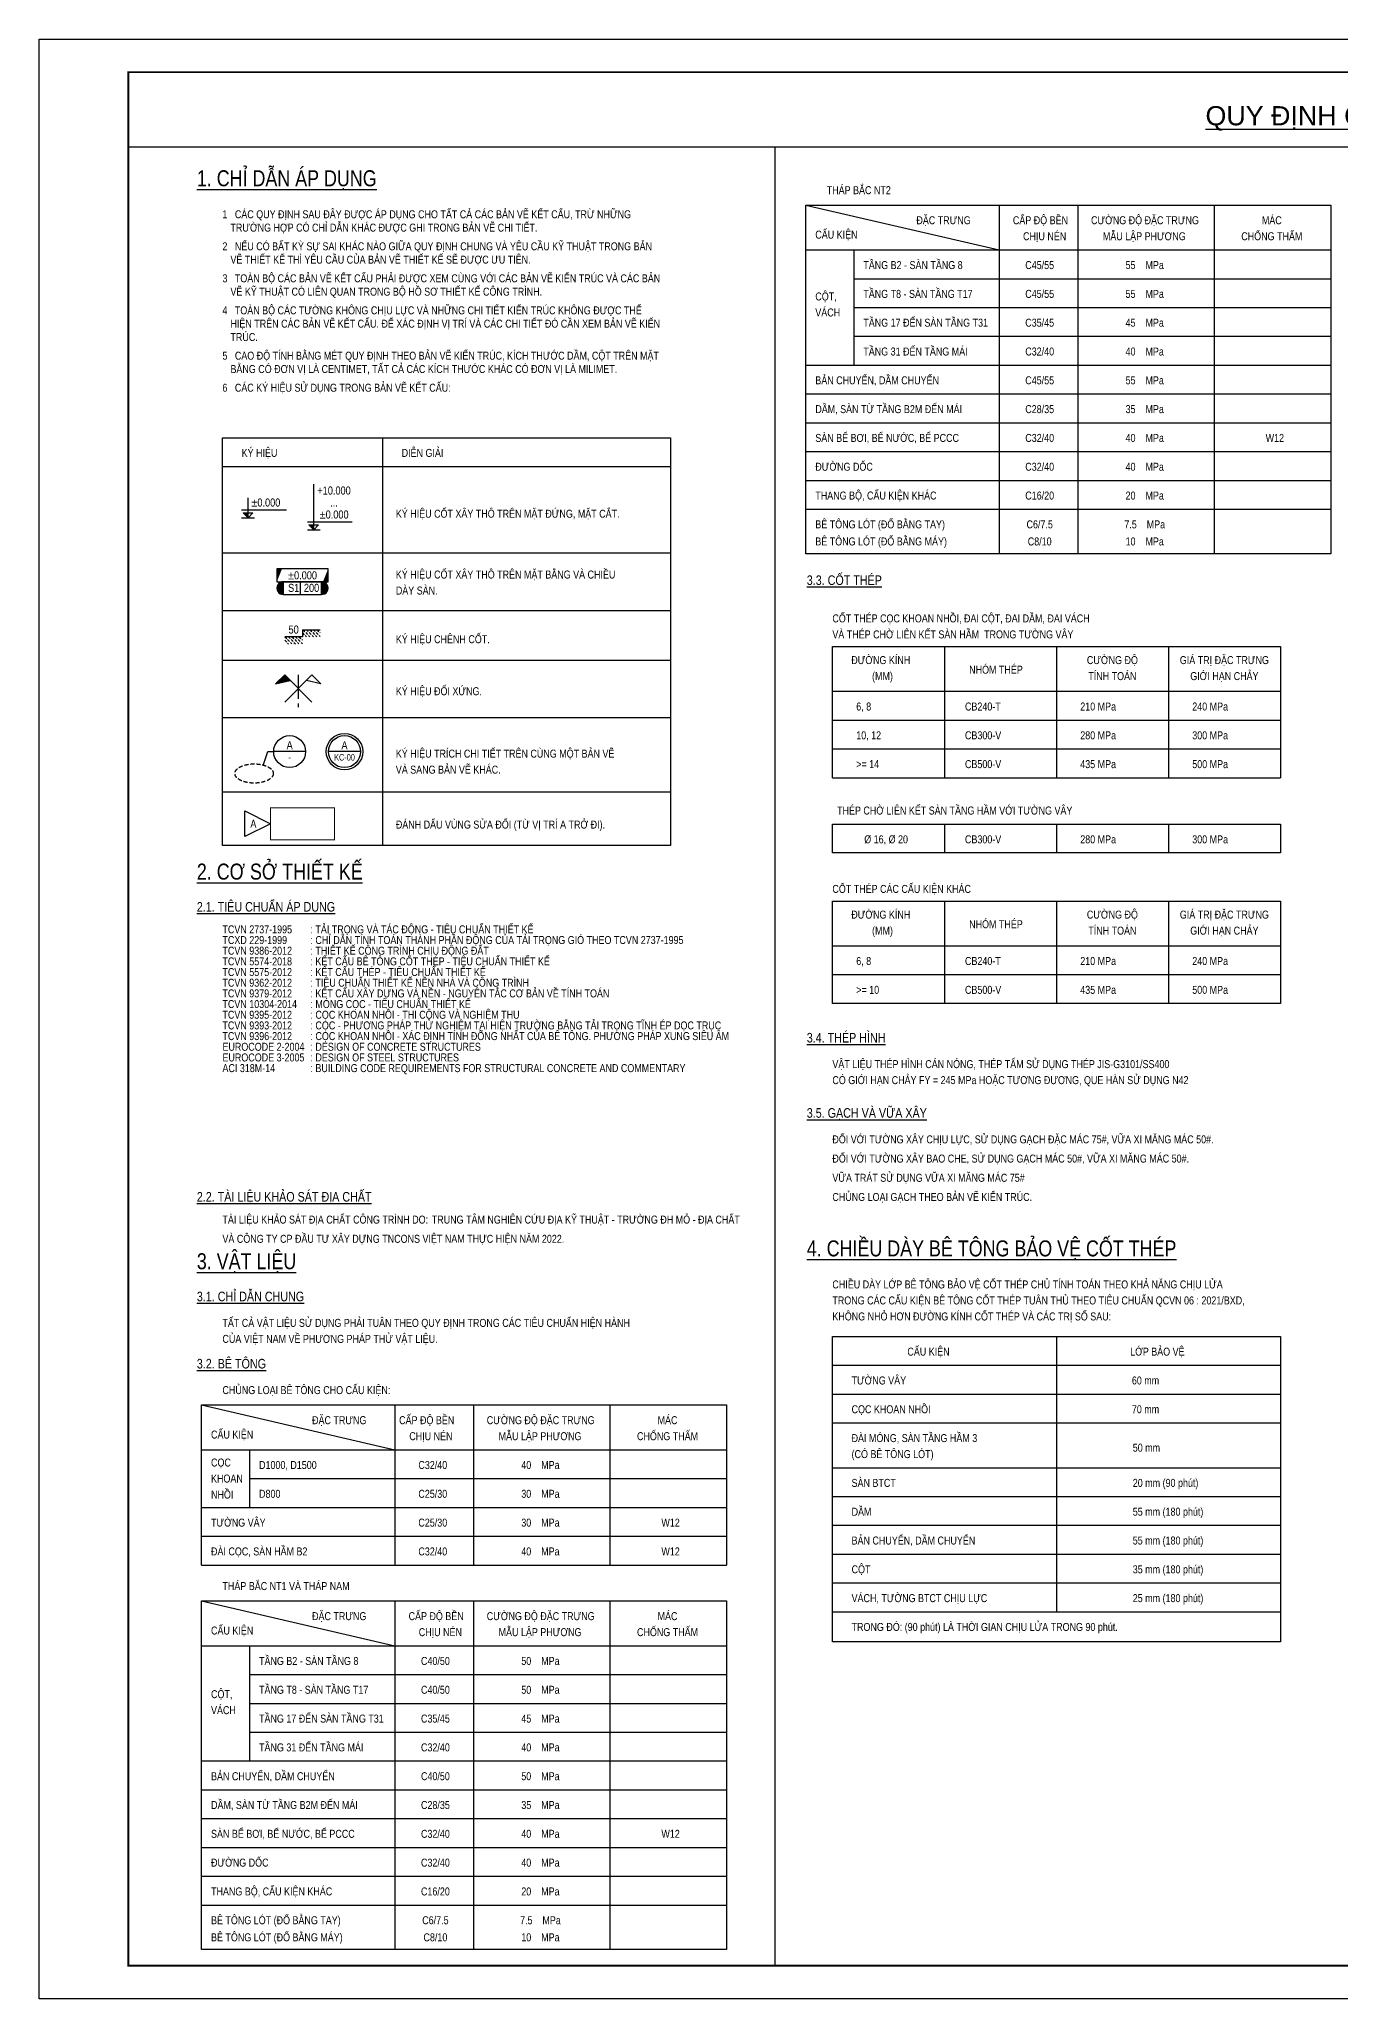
# Model space of a CAD drawing. Header units: millimetres. Extents: x -2327 to 84344, y -1171 to 60045.
# Drawn here: x -2327 to 38348, y -1171 to 60045 of the extents above; entities that cross this region are included whole.
import ezdxf
from ezdxf.enums import TextEntityAlignment as Align

# ---------------------------------------------------------------- set-up
doc = ezdxf.new("R2010")
doc.units = ezdxf.units.MM
doc.header["$LTSCALE"] = 100
doc.header["$MEASUREMENT"] = 0
for name, pattern in [('CENTER', [2, 1.25, -0.25, 0.25, -0.25]), ('CENTER2', [1.125, 0.75, -0.125, 0.125, -0.125]), ('HIDDEN', [0.375, 0.25, -0.125])]:
    doc.linetypes.add(name, pattern=pattern)
doc.layers.get('DEFPOINTS').update_dxf_attribs({"color": 1})
for name, color, linetype in [('ccu12-Chidan', 9, 'Continuous'), ('ccu12-Hatch', 8, 'Continuous'), ('ccu12-Manh', 8, 'Continuous'), ('ccu12-Text', 31, 'Continuous'), ('ccu12-Thay', 7, 'Continuous'), ('ccu12-Truc', 13, 'CENTER2')]:
    doc.layers.add(name, color=color, linetype=linetype)
doc.layers.add('KC-GHICHU', color=4, linetype='Continuous', lineweight=20)
doc.layers.add('Khung ten_A1$0$KT-Net thay', color=7, linetype='Continuous', lineweight=15)
doc.styles.add('2', font='ROMANS.shx', dxfattribs={"width": 0.85, "height": 200})
doc.styles.add('ccu12-Arial', font='arial.ttf', dxfattribs={"width": 0.8})
doc.styles.add('ccu12-Arial Narow', font='ARIALN.TTF')
doc.styles.add('ccu12-VnAvantH', font='', dxfattribs={"width": 0.8})
doc.styles.add('ccu12-vnsimli', font='vnsimli.shx', dxfattribs={"width": 0.8, "bigfont": 'vns.shx'})
doc.styles.add('DIM', font='romans.shx', dxfattribs={"width": 0.7})
doc.styles.get('ccu12-VnAvantH').set_extended_font_data('.VnAvantH')
doc.dimstyles.new('1-1', dxfattribs={"dimtxt": 2.5, "dimasz": 1.5, "dimexe": 1, "dimexo": 0, "dimgap": 1.5, "dimtad": 1, "dimdec": 0, "dimdsep": 46, "dimtxsty": 'DIM', "dimblk1": 'ARCHTICK', "dimblk2": 'ARCHTICK', "dimsah": 1, "dimcen": 1.5, "dimdle": 1, "dimclrd": 1, "dimclre": 1, "dimclrt": 4, "dimadec": 0, "dimazin": 0, "dimtfac": 1, "dimtdec": 0, "dimtofl": 0, "dimtmove": 1, "dimatfit": 3, "dimfxl": 1, "dimtolj": 1, "dimtzin": 0, "dimarcsym": 0})

# ---------------------------------------------------------------- blocks, each defined once
blk = doc.blocks.new('Khung ten_A1', base_point=(-3406704, 253379))
at = {"layer": 'DEFPOINTS'}
blk.add_lwpolyline([(0, 59400), (84100, 59400), (84100, 0), (0, 0)], close=True, dxfattribs=at)
at = {"layer": 'Khung ten_A1$0$KT-Net thay', "const_width": 60}
blk.add_lwpolyline([(2700, 1000), (83100, 1000), (83100, 58400), (2700, 58400)], close=True, dxfattribs=at)
blk = doc.blocks.new('Số hiệu mây')
blk.add_lwpolyline([(-3.5, 3.5), (4.5, -0.5), (-3.5, -4.5), (-3.5, 3.5)])
at = {"layer": 'KC-GHICHU', "linetype": 'Continuous', "style": 'ccu12-Arial'}
blk.add_attdef('12', text='', height=2.5, dxfattribs=at).set_placement((-0.83, -0.5), align=Align.MIDDLE)
blk = doc.blocks.new('ccu11-cotcaodo1')
at = {"layer": 'ccu12-Hatch'}
h = blk.add_hatch(dxfattribs=at)
h.set_pattern_fill('ANSI31', color=256)
h.paths.add_polyline_path([(-6, 130), (-155, 130), (-6, -20)])
at = {"layer": 'ccu12-Chidan'}
for p, q in [((-206, 230), (1194, 230)), ((-155, 130), (144, 130)), ((-6, -20), (-155, 130)), ((-6, -20), (-6, 600)), ((-6, -20), (144, 130)), ((-206, -20), (194, -20))]:
    blk.add_line(p, q, dxfattribs=at)
at = {"layer": 'ccu12-Chidan', "color": 31, "ltscale": 10, "style": 'ccu12-Arial Narow'}
blk.add_attdef('%%P20.000', text='', height=250, dxfattribs=at).set_placement((628, 456), align=Align.MIDDLE_CENTER)
blk = doc.blocks.new('ccu11-cotcaodo2')
at = {"layer": 'ccu12-Hatch'}
h = blk.add_hatch(dxfattribs=at)
h.set_pattern_fill('ANSI31', color=256)
h.set_pattern_definition([(45, (7359.16489, 44219.88991), (-0.08838835, 0.08838835), [])])
h.paths.add_polyline_path([(7204, 44350), (7354, 44200), (7354, 44350)])
at = {"layer": 'ccu12-Chidan'}
for p, q in [((7354, 44200), (7354, 45620)), ((7154, 44450), (8554, 44450)), ((7154, 44200), (7554, 44200)), ((7204, 44350), (7503, 44350)), ((7354, 44200), (7204, 44350)), ((7354, 44200), (7503, 44350))]:
    blk.add_line(p, q, dxfattribs=at)
at = {"layer": 'ccu12-Chidan', "color": 31, "ltscale": 10, "style": 'ccu12-Arial Narow'}
for tag, p in [('%%P20.000', (7987, 45426)), ('%%P20.000', (7987, 44676)), ('...', (7987, 45051))]:
    blk.add_attdef(tag, text='', height=250, dxfattribs=at).set_placement(p, align=Align.MIDDLE_CENTER)
blk = doc.blocks.new('ccu11-cmb')
at = {"layer": 'ccu12-Chidan', "color": 7}
blk.add_lwpolyline([(0, 0), (1600, 0), (1600, 400), (0, 400)], close=True, dxfattribs=at)
at = {"layer": 'ccu12-Chidan', "color": 250}
for points in [[(0, 0), (159, 400), (0, 400)], [(1600, 400), (1441, 0), (1600, 0)]]:
    blk.add_solid(points, dxfattribs=at)
at = {"layer": 'ccu12-Chidan', "color": 31, "style": 'ccu12-vnsimli', "width": 0.8}
blk.add_attdef('+100.00', text='', height=250, dxfattribs=at).set_placement((800, 200), align=Align.MIDDLE_CENTER)
blk = doc.blocks.new('ccu11-chieudaysan')
at = {"layer": 'ccu12-Chidan'}
for points in [[(-569, 400), (-569, 0, -1)], [(631, 400), (631, 0, 1)]]:
    blk.add_hatch(color=250, dxfattribs=at).paths.add_polyline_path(points)
at = {"layer": 'ccu12-Chidan', "color": 7}
blk.add_line((-26, 0), (-26, 400), dxfattribs=at)
blk.add_lwpolyline([(-569, 0), (631, 0), (631, 400), (-569, 400)], close=True, dxfattribs=at)
for centre, start, end in [((-569, 200), 90, 270.00006), ((631, 200), 269.99994, 90)]:
    blk.add_arc(centre, 200, start, end, dxfattribs=at)
at = {"layer": 'ccu12-Chidan', "color": 31, "style": 'ccu12-vnsimli', "width": 0.7}
for tag, p in [('S00', (-502, 200)), ('200', (72, 200))]:
    blk.add_attdef(tag, text='', height=250, dxfattribs=at).set_placement(p, align=Align.MIDDLE_LEFT)
blk = doc.blocks.new('drp')
at = {"layer": 'ccu12-Chidan', "color": 1, "linetype": 'Continuous', "ltscale": 3}
for p, q in [((0, 193), (-500, 193)), ((0, 193), (0, -7)), ((0, -7), (500, -7))]:
    blk.add_line(p, q, dxfattribs=at)
at = {"layer": 'ccu12-Chidan', "color": 1, "linetype": 'HIDDEN', "ltscale": 3}
for p, q in [((-312, 193), (-500, 5)), ((-412, 193), (-500, 105)), ((-212, 193), (-412, -7)), ((-112, 193), (-312, -7)), ((-12, 193), (-212, -7)), ((0, 105), (-112, -7)), ((100, -7), (0, -107)), ((200, -7), (0, -207)), ((300, -7), (100, -207)), ((400, -7), (200, -207)), ((500, -7), (300, -207)), ((500, -107), (400, -207))]:
    blk.add_line(p, q, dxfattribs=at)
at = {"layer": 'ccu12-Chidan', "color": 31, "linetype": 'ByBlock', "style": '2', "width": 0.8}
blk.add_attdef('30', (111, 110), '', height=250, dxfattribs=at)
blk = doc.blocks.new('ccu11-doixung')
at = {"layer": 'ccu12-Chidan', "ltscale": 10000}
blk.add_hatch(color=256, dxfattribs=at).paths.add_polyline_path([(-35.9, 84.3), (-59.7, 60.6), (-21.4, 69.8)])
at = {"layer": 'ccu12-Chidan'}
for p, q in [((-35.9, 84.3), (-59.7, 60.6)), ((-59.7, 60.6), (-21.4, 69.8)), ((-35.9, 84.3), (35.9, 12.5)), ((35.9, 84.3), (-35.9, 12.5)), ((59.7, 60.6), (21.4, 69.8)), ((35.9, 84.3), (59.7, 60.6))]:
    blk.add_line(p, q, dxfattribs=at)
at = {"layer": 'ccu12-Chidan', "color": 13, "linetype": 'CENTER', "ltscale": 0.5}
blk.add_line((0, 84.3), (0, 0), dxfattribs=at)
blk = doc.blocks.new('_ARCHTICK')
at = {"color": 0, "linetype": 'ByBlock', "const_width": 0.15}
blk.add_lwpolyline([(-0.5, -0.5), (0.5, 0.5)], dxfattribs=at)
blk = doc.blocks.new('ct-trich')
at = {"layer": 'ccu12-Chidan', "color": 7}
blk.add_lwpolyline([(484, 0), (-484, 0)], dxfattribs=at)
at = {"layer": 'ccu12-Chidan', "color": 3}
blk.add_circle((0, 0), 484, dxfattribs=at)
at = {"layer": 'ccu12-Text', "style": 'ccu12-VnAvantH', "width": 0.8}
blk.add_attdef('B', text='', height=250, dxfattribs=at).set_placement((0, 0), align=Align.BOTTOM_CENTER)
blk.add_attdef('B', text='', height=180, dxfattribs=at).set_placement((0, -76), align=Align.TOP_CENTER)
blk = doc.blocks.new('ct-ve')
at = {"layer": 'ccu12-Chidan', "color": 7}
blk.add_lwpolyline([(484, 0), (-484, 0)], dxfattribs=at)
at = {"layer": 'ccu12-Chidan', "color": 9}
blk.add_circle((0, 0), 553, dxfattribs=at)
at = {"layer": 'ccu12-Chidan', "color": 3}
blk.add_circle((0, 0), 484, dxfattribs=at)
at = {"layer": 'ccu12-Chidan', "color": 7, "style": 'ccu12-VnAvantH', "width": 0.8}
blk.add_attdef('B', text='', height=250, dxfattribs=at).set_placement((0, 0), align=Align.BOTTOM_CENTER)
blk.add_attdef('B', text='', height=180, dxfattribs=at).set_placement((0, -76), align=Align.TOP_CENTER)

msp = doc.modelspace()

# ---------------------------------------------------------------- linework, layer by layer
at = {"layer": 'ccu12-Chidan', "linetype": 'HIDDEN', "ltscale": 5}
msp.add_ellipse((4389.8, 37106.1), major_axis=(600, 0), ratio=0.5, dxfattribs=at)
at = {"layer": 'ccu12-Manh'}
msp.add_line((8400, 47596.1), (8400, 34860.6), dxfattribs=at)
at = {"layer": 'ccu12-Thay', "ltscale": 10}
for p, q in [((74646.5, 56673.2), (455.3, 56673.2)), ((20659.7, 56673.2), (20659.7, -140.8))]:
    msp.add_line(p, q, dxfattribs=at)
at = {"layer": 'ccu12-Thay'}
for p, q in [((21626.7, 54863.5), (27672.9, 53463.5)), ((27672.9, 54863.5), (27672.9, 43971)), ((30126.7, 54863.5), (30126.7, 43971)), ((34392.3, 54863.5), (34392.3, 43971)), ((34392.3, 54863.5), (34392.3, 43971)), ((21626.7, 53463.5), (38036.4, 53463.5)), ((23126.7, 53463.5), (23126.7, 49863.5)), ((23126.7, 52563.5), (38036.4, 52563.5)), ((23126.7, 52563.5), (38036.4, 52563.5)), ((23126.7, 51663.5), (38036.4, 51663.5)), ((23126.7, 51663.5), (38036.4, 51663.5)), ((23126.7, 50763.5), (38036.4, 50763.5)), ((21626.7, 49863.5), (38036.4, 49863.5)), ((21626.7, 48963.5), (38036.4, 48963.5)), ((21626.7, 48063.5), (38036.4, 48063.5)), ((21626.7, 47163.5), (38036.4, 47163.5)), ((3400, 46696.1), (17400, 46696.1)), ((21626.7, 46263.5), (38036.4, 46263.5)), ((21626.7, 45363.5), (38036.4, 45363.5)), ((3400, 43996.1), (17400, 43996.1)), ((3400, 42196.1), (17400, 42196.1)), ((25959.7, 41073.7), (25959.7, 36973.7)), ((29459.7, 41073.7), (29459.7, 36973.7)), ((32959.7, 41073.7), (32959.7, 36973.7)), ((3400, 40651.1), (17400, 40651.1)), ((22459.7, 39673.7), (36459.7, 39673.7)), ((3400, 38851.1), (17400, 38851.1)), ((22459.7, 38773.7), (36459.7, 38773.7)), ((22459.7, 37873.7), (36459.7, 37873.7)), ((22459.7, 36973.7), (36459.7, 36973.7)), ((3400, 36534.6), (17400, 36534.6)), ((22459.7, 35524), (36459.7, 35524)), ((25959.7, 35524), (25959.7, 34624)), ((29459.7, 35524), (29459.7, 34624)), ((32959.7, 35524), (32959.7, 34624)), ((25959.7, 33122.8), (25959.7, 29922.8)), ((29459.7, 33122.8), (29459.7, 29922.8)), ((32959.7, 33122.8), (32959.7, 29922.8)), ((22459.7, 31722.8), (36459.7, 31722.8)), ((22459.7, 30822.8), (36459.7, 30822.8)), ((29459.7, 19520.1), (29459.7, 10920.1)), ((22459.7, 18620.1), (36459.7, 18620.1)), ((2743.3, 17379.3), (8789.5, 15979.3)), ((8789.5, 17379.3), (8789.5, 12379.3)), ((11243.3, 17379.3), (11243.3, 12379.3)), ((15508.9, 17379.3), (15508.9, 12379.3)), ((15508.9, 17379.3), (15508.9, 12379.3)), ((22459.7, 17720.1), (36459.7, 17720.1)), ((22459.7, 16820.1), (36459.7, 16820.1)), ((2743.3, 15979.3), (19153, 15979.3)), ((4243.3, 15979.3), (4243.3, 14179.3)), ((22459.7, 15420.1), (36459.7, 15420.1)), ((4243.3, 15079.3), (19153, 15079.3)), ((2743.3, 14179.3), (19153, 14179.3)), ((22459.7, 14520.1), (36459.7, 14520.1)), ((22459.7, 13620.1), (36459.7, 13620.1)), ((2743.3, 13279.3), (19153, 13279.3)), ((2743.3, 12379.3), (19153, 12379.3)), ((22459.7, 12720.1), (36459.7, 12720.1)), ((22459.7, 11820.1), (36459.7, 11820.1)), ((2743.3, 11257.6), (8789.5, 9857.6)), ((8789.5, 11257.6), (8789.5, 365.1)), ((11243.3, 11257.6), (11243.3, 365.1)), ((15508.9, 11257.6), (15508.9, 365.1)), ((15508.9, 11257.6), (15508.9, 365.1)), ((22459.7, 10920.1), (36459.7, 10920.1)), ((2743.3, 9857.6), (19153, 9857.6)), ((4243.3, 9857.6), (4243.3, 6257.6)), ((4243.3, 8957.6), (19153, 8957.6)), ((4243.3, 8957.6), (19153, 8957.6)), ((4243.3, 8057.6), (19153, 8057.6)), ((4243.3, 8057.6), (19153, 8057.6)), ((4243.3, 7157.6), (19153, 7157.6)), ((2743.3, 6257.6), (19153, 6257.6)), ((2743.3, 5357.6), (19153, 5357.6)), ((2743.3, 4457.6), (19153, 4457.6)), ((2743.3, 3557.6), (19153, 3557.6)), ((2743.3, 2657.6), (19153, 2657.6)), ((2743.3, 1757.6), (19153, 1757.6))]:
    msp.add_line(p, q, dxfattribs=at)
for points in [[(21626.7, 54863.5), (38036.4, 54863.5), (38036.4, 43971), (21626.7, 43971)], [(3400, 47596.1), (17400, 47596.1), (17400, 34860.6), (3400, 34860.6)], [(22459.7, 33122.8), (36459.7, 33122.8), (36459.7, 29922.8), (22459.7, 29922.8)], [(22459.7, 19520.1), (36459.7, 19520.1), (36459.7, 9980.1), (22459.7, 9980.1)], [(2743.3, 11257.6), (19153, 11257.6), (19153, 365.1), (2743.3, 365.1)]]:
    msp.add_lwpolyline(points, close=True, dxfattribs=at)
for points in [[(22459.7, 36973.7), (22459.7, 41073.7), (36459.7, 41073.7), (36459.7, 36973.7)], [(36459.7, 35524), (36459.7, 34624), (22459.7, 34624), (22459.7, 35524)], [(2743.3, 12379.3), (2743.3, 17379.3), (19153, 17379.3), (19153, 12379.3)]]:
    msp.add_lwpolyline(points, dxfattribs=at)
at = {"layer": 'ccu12-Truc', "color": 1, "ltscale": 5, "const_width": 25}
msp.add_lwpolyline([(4900, 36034.6), (6900, 36034.6), (6900, 35034.6), (4900, 35034.6)], close=True, dxfattribs=at)

# ---------------------------------------------------------------- block references
at = {"layer": 'ccu12-Chidan'}
ref = msp.add_blockref('ccu11-cotcaodo1', (4205.7, 45115.9), dxfattribs=at)
ref.add_attrib('%%P0.000', '%%P0.000', (4300, 45446.1), dxfattribs={"color": 31, "ltscale": 10, "height": 250, "style": 'ccu12-Arial Narow'})
at = {"layer": 'ccu12-Chidan', "ltscale": 10000}
ref = msp.add_blockref('ccu11-cmb', (5100, 43096.1), dxfattribs=at)
ref.add_attrib('+100.00', '%%P0.000', dxfattribs={"color": 31, "height": 250, "style": 'ccu12-Arial Narow'}).set_placement((5900, 43296.1), align=Align.MIDDLE_CENTER)
ref = msp.add_blockref('ccu11-chieudaysan', (5869, 42696.1), dxfattribs=at)
ref.add_attrib('S00', 'S1', dxfattribs={"color": 31, "height": 250, "style": 'ccu12-Arial Narow'}).set_placement((5450.5, 42905.5), align=Align.MIDDLE_LEFT)
ref.add_attrib('200', '200', dxfattribs={"color": 31, "height": 250, "style": 'ccu12-Arial Narow'}).set_placement((5945.5, 42905.5), align=Align.MIDDLE_LEFT)
at = {"layer": 'ccu12-Chidan'}
ref = msp.add_blockref('drp', (5900, 41384.1), dxfattribs=dict(at, xscale=-1.102198272943497, yscale=1.102198273234535, zscale=1.102198273222705))
ref.add_attrib('30', '50', dxfattribs={"color": 31, "linetype": 'ByBlock', "height": 250, "style": 'ccu12-Arial Narow'}).set_placement((5624.5, 41402.3), align=Align.BOTTOM_CENTER)
at = {"layer": 'ccu12-Chidan', "ltscale": 10000, "xscale": 11.86262068895978, "yscale": 11.86262068895978, "zscale": 11.86262068895978}
msp.add_blockref('ccu11-doixung', (5770.6, 39183.1), dxfattribs=at)
at = {"layer": 'ccu12-Chidan'}
ref = msp.add_blockref('ct-trich', (5500.1, 37789.6), dxfattribs=dict(at, xscale=1.032041965136774, yscale=1.032041965136774, zscale=1.032041965136774))
ref.add_attrib('B', '-', dxfattribs={"color": 31, "height": 200, "style": 'ccu12-Arial Narow'}).set_placement((5500.1, 37711.5), align=Align.TOP_CENTER)
ref.add_attrib('B', 'A', dxfattribs={"color": 7, "height": 250, "style": 'ccu12-Arial Narow'}).set_placement((5500.1, 37789.6), align=Align.BOTTOM_CENTER)
ref = msp.add_blockref('ct-ve', (7214, 37789.6), dxfattribs=dict(at, xscale=1.032041965136774, yscale=1.032041965136774, zscale=1.032041965136774))
ref.add_attrib('B', 'A', dxfattribs={"color": 7, "height": 250, "style": 'ccu12-Arial Narow'}).set_placement((7214, 37789.6), align=Align.BOTTOM_CENTER)
ref.add_attrib('B', 'KC-00', dxfattribs={"color": 31, "height": 200, "style": 'ccu12-Arial Narow'}).set_placement((7214, 37711.5), align=Align.TOP_CENTER)
at = {"layer": 'ccu12-Thay', "ltscale": 5, "xscale": 1.030575244849941, "yscale": 1.030575244849941, "zscale": 1.030575244849941}
msp.add_blockref('Khung ten_A1', (-3513192.2, 259955.2), dxfattribs=at)
at = {"layer": 'ccu12-Thay'}
ref = msp.add_blockref('ccu11-cotcaodo2', (-1100, 519.8), dxfattribs=at)
ref.add_attrib('%%P20.000', '+10.000', dxfattribs={"layer": 'ccu12-Chidan', "color": 31, "ltscale": 10, "height": 250, "style": 'ccu12-Arial Narow'}).set_placement((6887.4, 45946.1), align=Align.MIDDLE_CENTER)
ref.add_attrib('...', '...', dxfattribs={"layer": 'ccu12-Chidan', "color": 31, "ltscale": 10, "height": 250, "style": 'ccu12-Arial Narow'}).set_placement((6887.4, 45571.1), align=Align.MIDDLE_CENTER)
ref.add_attrib('%%P20.000', '%%P0.000', dxfattribs={"layer": 'ccu12-Chidan', "color": 31, "ltscale": 10, "height": 250, "style": 'ccu12-Arial Narow'}).set_placement((6887.4, 45196.1), align=Align.MIDDLE_CENTER)
ref = msp.add_blockref('Số hiệu mây', (4450, 35584.6), dxfattribs=dict(at, xscale=100, yscale=100, zscale=100))
ref.add_attrib('12', 'A', dxfattribs={"layer": 'ccu12-Text', "linetype": 'Continuous', "height": 250, "style": 'ccu12-Arial Narow'}).set_placement((4366.7, 35534.6), align=Align.MIDDLE)

# ---------------------------------------------------------------- texts
at = {"layer": 'ccu12-Text', "style": 'ccu12-Arial'}
msp.add_text('%%UQUY ĐỊNH CHUNG - 01', height=600, dxfattribs=at).set_placement((38659.7, 57354.2), align=Align.CENTER)
at = {"layer": 'ccu12-Text', "style": 'ccu12-Arial', "width": 0.8}
for s, height, p in [('%%U1. CHỈ DẪN ÁP DỤNG', 500, (2600, 55450)), ('THÁP BẮC NT2', 250, (22283.4, 55203.3)), ('ĐẶC TRƯNG', 250, (25084.4, 54263.5)), ('CẤP ĐỘ BỀN', 250, (28100.4, 54263.5)), ('CƯỜNG ĐỘ ĐẶC TRƯNG', 250, (30542.7, 54263.5)), ('CẤU KIỆN', 250, (21926.7, 53813.5)), ('CHỊU NÉN', 250, (28417.9, 53763.5)), (' MẪU LẬP PHƯƠNG', 250, (30834.9, 53763.5)), ('TẦNG B2 - SÀN TẦNG 8', 250, (23426.7, 52863.5)), ('CỘT,', 250, (21926.7, 51883.2)), ('TẦNG T8 - SÀN TẦNG T17', 250, (23426.7, 51963.5)), ('VÁCH', 250, (21926.7, 51383.2)), ('TẦNG 17 ĐẾN SÀN TẦNG T31', 250, (23426.7, 51063.5)), ('TẦNG 31 ĐẾN TẦNG MÁI', 250, (23426.7, 50163.5)), ('BẢN CHUYỂN, DẦM CHUYỂN', 250, (21926.7, 49263.5)), ('DẦM, SÀN TỪ TẦNG B2M ĐẾN MÁI', 250, (21926.7, 48363.5)), ('SÀN BỂ BƠI, BỂ NƯỚC, BỂ PCCC', 250, (21926.7, 47463.5)), ('KÝ HIỆU', 250, (4000, 46996.1)), ('DIỄN GIẢI', 250, (9000, 46996.1)), ('ĐƯỜNG DỐC', 250, (21926.7, 46563.5)), ('THANG BỘ, CẤU KIỆN KHÁC', 250, (21926.7, 45663.5)), ('KÝ HIỆU CỐT XÂY THÔ TRÊN MẶT ĐỨNG, MẶT CẮT.', 250, (8817.9, 45096.1)), ('BÊ TÔNG LÓT (ĐỔ BẰNG TAY)', 250, (21926.7, 44763.5)), ('BÊ TÔNG LÓT (ĐỔ BẰNG MÁY)', 250, (21926.7, 44230.1)), ('KÝ HIỆU CỐT XÂY THÔ TRÊN MẶT BẰNG VÀ CHIỀU', 250, (8817.9, 43196.1)), ('DÀY SÀN.', 250, (8817.9, 42696.1)), ('%%U3.3. CỐT THÉP', 300, (21659.7, 42994.7)), ('VÀ THÉP CHỜ LIÊN KẾT SÀN HẦM  TRONG TƯỜNG VÂY', 250, (22459.7, 41326)), ('CỐT THÉP CỌC KHOAN NHỒI, ĐAI CỘT, ĐAI DẦM, ĐAI VÁCH', 250, (22459.7, 41826)), ('KÝ HIỆU CHÊNH CỐT.', 250, (8817.9, 41175.8)), ('ĐƯỜNG KÍNH', 250, (23050.2, 40523.7)), ('NHÓM THÉP', 250, (26733.7, 40223.7)), ('KÝ HIỆU ĐỐI XỨNG.', 250, (8817.9, 39551.1)), ('(MM)', 250, (23699.7, 40023.7)), ('VÀ SANG BẢN VẼ KHÁC.', 250, (8817.9, 37101.1)), ('KÝ HIỆU TRÍCH CHI TIẾT TRÊN CÙNG MỘT BẢN VẼ', 250, (8817.9, 37601.1)), ('THÉP CHỜ LIÊN KẾT SÀN TẦNG HẦM VỚI TƯỜNG VÂY', 250, (22606.9, 35824)), ('ĐÁNH DẤU VÙNG SỬA ĐỔI (TỪ VỊ TRÍ A TRỞ ĐI).', 250, (8817.9, 35384.6)), ('%%U2. CƠ SỞ THIẾT KẾ', 500, (2600, 33791.5)), ('CỐT THÉP CÁC CẤU KIỆN KHÁC', 250, (22459.7, 33375.2)), ('%%U2.1. TIÊU CHUẨN ÁP DỤNG', 300, (2600, 32791.5)), ('ĐƯỜNG KÍNH', 250, (23050.2, 32572.8)), ('NHÓM THÉP', 250, (26733.7, 32272.8)), ('(MM)', 250, (23699.7, 32072.8)), ('%%U3.4. THÉP HÌNH', 300, (21659.7, 28702.3)), ('VẬT LIỆU THÉP HÌNH CÁN NÓNG, THÉP TẤM SỬ DỤNG THÉP JIS-G3101/SS400', 250, (22459.7, 27902.3)), ('CÓ GIỚI HẠN CHẢY FY = 245 MPa HOẶC TƯƠNG ĐƯƠNG, QUE HÀN SỬ DỤNG N42', 250, (22459.7, 27402.3)), ('%%U3.5. GẠCH VÀ VỮA XÂY', 300, (21659.7, 26351.5)), ('ĐỐI VỚI TƯỜNG XÂY CHỊU LỰC, SỬ DỤNG GẠCH ĐẶC MÁC 75#, VỮA XI MĂNG MÁC 50#.', 250, (22459.7, 25551.5)), ('ĐỐI VỚI TƯỜNG XÂY BAO CHE, SỬ DỤNG GẠCH MÁC 50#, VỮA XI MĂNG MÁC 50#.', 250, (22459.7, 24951.5)), ('VỮA TRÁT SỬ DỤNG VỮA XI MĂNG MÁC 75#', 250, (22459.7, 24351.5)), ('%%U2.2. TÀI LIỆU KHẢO SÁT ĐỊA CHẤT', 300, (2600, 23732.9)), ('CHỦNG LOẠI GẠCH THEO BẢN VẼ KIẾN TRÚC.', 250, (22459.7, 23751.5)), ('TÀI LIỆU KHẢO SÁT ĐỊA CHẤT CÔNG TRÌNH DO:', 250, (3400, 23045.1)), ('%%U4. CHIỀU DÀY BÊ TÔNG BẢO VỆ CỐT THÉP', 500, (21659.7, 22020.1)), ('%%U3. VẬT LIỆU', 500, (2600, 21619)), ('%%U3.1. CHỈ DẪN CHUNG', 300, (2600, 20619)), ('TRONG CÁC CẤU KIỆN BÊ TÔNG CỐT THÉP TUÂN THỦ THEO TIÊU CHUẨN QCVN 06 : 2021/BXD,', 250, (22459.7, 20520.1)), ('CHIỀU DÀY LỚP BÊ TÔNG BẢO VỆ CỐT THÉP CHỦ TÍNH TOÁN THEO KHẢ NĂNG CHỊU LỬA', 250, (22459.7, 21020.1)), ('KHÔNG NHỎ HƠN ĐƯỜNG KÍNH CỐT THÉP VÀ CÁC TRỊ SỐ SAU:', 250, (22459.7, 20020.1)), ('TẤT CẢ VẬT LIỆU SỬ DỤNG PHẢI TUÂN THEO QUY ĐỊNH TRONG CÁC TIÊU CHUẨN HIỆN HÀNH', 250, (3400, 19819)), ('CỦA VIỆT NAM VỀ PHƯƠNG PHÁP THỬ VẬT LIỆU.', 250, (3400, 19319)), ('CẤU KIỆN', 250, (24803.7, 18920.1)), ('LỚP BẢO VỆ', 250, (31765.7, 18920.1)), ('%%U3.2. BÊ TÔNG', 300, (2600, 18519)), ('CHỦNG LOẠI BÊ TÔNG CHO CẤU KIỆN:', 250, (3400, 17719)), ('TƯỜNG VÂY', 250, (23059.7, 18020.1)), ('CỌC KHOAN NHỒI', 250, (23059.7, 17120.1)), ('CẤU KIỆN', 250, (3043.3, 16329.3)), ('ĐẶC TRƯNG', 250, (6201, 16779.3)), ('CẤP ĐỘ BỀN', 250, (8920.8, 16779.3)), ('CHỊU NÉN', 250, (9238.3, 16279.3)), ('CƯỜNG ĐỘ ĐẶC TRƯNG', 250, (11659.3, 16779.3)), (' MẪU LẬP PHƯƠNG', 250, (11951.6, 16279.3)), ('ĐÀI MÓNG, SÀN TẦNG HẦM 3', 250, (23059.7, 16220.1)), ('(CÓ BÊ TÔNG LÓT)', 250, (23059.7, 15720.1)), ('CỌC', 250, (3043.3, 15455.9)), ('D1000, D1500', 250, (4543.3, 15379.3)), ('KHOAN', 250, (3043.3, 14955.9)), ('NHỒI', 250, (3043.3, 14455.9)), ('D800', 250, (4543.3, 14479.3)), ('SÀN BTCT', 250, (23059.7, 14820.1)), ('DẦM', 250, (23059.7, 13920.1)), ('TƯỜNG VÂY', 250, (3043.3, 13579.3)), ('ĐÀI CỌC, SÀN HẦM B2', 250, (3043.3, 12679.3)), ('BẢN CHUYỂN, DẦM CHUYỂN', 250, (23059.7, 13020.1)), ('CỘT', 250, (23059.7, 12120.1)), ('THÁP BẮC NT1 VÀ THÁP NAM', 250, (3400, 11597.4)), ('VÁCH, TƯỜNG BTCT CHỊU LỰC', 250, (23059.7, 11220.1)), ('CẤU KIỆN', 250, (3043.3, 10207.6)), ('ĐẶC TRƯNG', 250, (6201, 10657.6)), ('CẤP ĐỘ BỀN', 250, (9217, 10657.6)), ('CHỊU NÉN', 250, (9534.5, 10157.6)), ('CƯỜNG ĐỘ ĐẶC TRƯNG', 250, (11659.3, 10657.6)), (' MẪU LẬP PHƯƠNG', 250, (11951.6, 10157.6)), ('TRONG ĐÓ: (90 phút) LÀ THỜI GIAN CHỊU LỬA TRONG 90 phút.', 250, (23059.7, 10320.1)), ('TẦNG B2 - SÀN TẦNG 8', 250, (4543.3, 9257.6)), ('TẦNG T8 - SÀN TẦNG T17', 250, (4543.3, 8357.6)), ('VÁCH', 250, (3043.3, 7720.7)), ('CỘT,', 250, (3043.3, 8220.7)), ('TẦNG 17 ĐẾN SÀN TẦNG T31', 250, (4543.3, 7457.6)), ('TẦNG 31 ĐẾN TẦNG MÁI', 250, (4543.3, 6557.6)), ('BẢN CHUYỂN, DẦM CHUYỂN', 250, (3043.3, 5657.6)), ('DẦM, SÀN TỪ TẦNG B2M ĐẾN MÁI', 250, (3043.3, 4757.6)), ('SÀN BỂ BƠI, BỂ NƯỚC, BỂ PCCC', 250, (3043.3, 3857.6)), ('ĐƯỜNG DỐC', 250, (3043.3, 2957.6)), ('THANG BỘ, CẤU KIỆN KHÁC', 250, (3043.3, 2057.6)), ('BÊ TÔNG LÓT (ĐỔ BẰNG TAY)', 250, (3043.3, 1157.6)), ('BÊ TÔNG LÓT (ĐỔ BẰNG MÁY)', 250, (3043.3, 624.2))]:
    msp.add_text(s, height=height, dxfattribs=at).set_placement(p)
for s, p in [('MÁC', (36191.8, 54263.5)), ('CHỐNG THẤM', (36191.8, 53763.5)), ('CƯỜNG ĐỘ', (31209.7, 40523.7)), ('GIÁ TRỊ ĐẶC TRƯNG', (34709.7, 40523.7)), ('TÍNH TOÁN', (31209.7, 40023.7)), ('GIỚI HẠN CHẢY', (34709.7, 40023.7)), ('CƯỜNG ĐỘ', (31209.7, 32572.8)), ('GIÁ TRỊ ĐẶC TRƯNG', (34709.7, 32572.8)), ('TÍNH TOÁN', (31209.7, 32072.8)), ('GIỚI HẠN CHẢY', (34709.7, 32072.8)), ('CHỐNG THẤM', (17308.4, 16279.3)), ('MÁC', (17308.4, 16779.3)), ('CHỐNG THẤM', (17308.4, 10157.6)), ('MÁC', (17308.4, 10657.6))]:
    msp.add_text(s, height=250, dxfattribs=at).set_placement(p, align=Align.CENTER)
at = {"layer": 'ccu12-Text', "color": 1, "style": 'ccu12-Arial', "width": 0.8}
for s, p in [('C45/55', (28938.1, 52863.5)), ('55    MPa', (32220.1, 52863.5)), ('C45/55', (28938.1, 51963.5)), ('55    MPa', (32220.1, 51963.5)), ('C45/55', (28938.1, 49263.5)), ('55    MPa', (32220.1, 49263.5))]:
    msp.add_text(s, height=250, dxfattribs=at).set_placement(p, align=Align.CENTER)
at = {"layer": 'ccu12-Text', "color": 3, "style": 'ccu12-Arial', "width": 0.8}
for s, p in [('C35/45', (28938.1, 51063.5)), ('45    MPa', (32220.1, 51063.5)), ('C32/40', (28938.1, 50163.5)), ('40    MPa', (32220.1, 50163.5)), ('C28/35', (28938.1, 48363.5)), ('35    MPa', (32220.1, 48363.5)), ('C32/40', (28938.1, 47463.5)), ('40    MPa', (32220.1, 47463.5)), ('W12', (36287.2, 47463.5)), ('C32/40', (28938.1, 46563.5)), ('40    MPa', (32220.1, 46563.5)), ('C16/20', (28938.1, 45663.5)), ('20    MPa', (32220.1, 45663.5)), ('C6/7.5', (28938.1, 44763.5)), ('7.5    MPa', (32220.1, 44763.5)), ('C8/10', (28938.1, 44230.1)), ('10    MPa', (32220.1, 44230.1)), ('C32/40', (9972.8, 15379.3)), ('40    MPa', (13336.7, 15379.3)), ('C25/30', (9972.8, 14479.3)), ('30    MPa', (13336.7, 14479.3)), ('C25/30', (9972.8, 13579.3)), ('30    MPa', (13336.7, 13579.3)), ('W12', (17403.8, 13579.3)), ('C32/40', (9972.8, 12679.3)), ('40    MPa', (13336.7, 12679.3)), ('W12', (17403.8, 12679.3)), ('C40/50', (10054.7, 9257.6)), ('50    MPa', (13336.7, 9257.6)), ('C40/50', (10054.7, 8357.6)), ('50    MPa', (13336.7, 8357.6)), ('C35/45', (10054.7, 7457.6)), ('45    MPa', (13336.7, 7457.6)), ('C32/40', (10054.7, 6557.6)), ('40    MPa', (13336.7, 6557.6)), ('C40/50', (10054.7, 5657.6)), ('50    MPa', (13336.7, 5657.6)), ('C28/35', (10054.7, 4757.6)), ('35    MPa', (13336.7, 4757.6)), ('C32/40', (10054.7, 3857.6)), ('40    MPa', (13336.7, 3857.6)), ('W12', (17403.8, 3857.6)), ('C32/40', (10054.7, 2957.6)), ('40    MPa', (13336.7, 2957.6)), ('C16/20', (10054.7, 2057.6)), ('20    MPa', (13336.7, 2057.6)), ('C6/7.5', (10054.7, 1157.6)), ('7.5    MPa', (13336.7, 1157.6)), ('C8/10', (10054.7, 624.2)), ('10    MPa', (13336.7, 624.2))]:
    msp.add_text(s, height=250, dxfattribs=at).set_placement(p, align=Align.CENTER)
for s, p in [('6, 8', (23205.7, 39073.7)), ('CB240-T', (26603.2, 39073.7)), ('210 MPa', (30205.7, 39073.7)), ('240 MPa', (33705.7, 39073.7)), ('10, 12', (23205.7, 38173.7)), ('CB300-V', (26603.2, 38173.7)), ('280 MPa', (30205.7, 38173.7)), ('300 MPa', (33705.7, 38173.7)), ('>= 14', (23205.7, 37273.7)), ('CB500-V', (26603.2, 37273.7)), ('435 MPa', (30205.7, 37273.7)), ('500 MPa', (33705.7, 37273.7)), (' %%C 16, %%C 20', (23378, 34924)), ('CB300-V', (26603.2, 34924)), ('280 MPa', (30205.7, 34924)), ('300 MPa', (33705.7, 34924)), ('6, 8', (23205.7, 31122.8)), ('CB240-T', (26603.2, 31122.8)), ('210 MPa', (30205.7, 31122.8)), ('240 MPa', (33705.7, 31122.8)), ('>= 10', (23205.7, 30222.8)), ('CB500-V', (26603.2, 30222.8)), ('435 MPa', (30205.7, 30222.8)), ('500 MPa', (33705.7, 30222.8)), ('TRUNG TÂM NGHIÊN CỨU ĐỊA KỸ THUẬT - TRƯỜNG ĐH MỎ - ĐỊA CHẤT', (9941, 23045.1)), ('VÀ CÔNG TY CP ĐẦU TƯ XÂY DỰNG TNCONS VIỆT NAM THỰC HIỆN NĂM 2022.', (3400, 22445.1)), ('60 mm', (31818.5, 18020.1)), ('70 mm', (31818.5, 17120.1)), ('50 mm', (31846.7, 15920.1)), ('20 mm (90 phút)', (31846.7, 14820.1)), ('55 mm (180 phút)', (31846.7, 13920.1)), ('55 mm (180 phút)', (31846.7, 13020.1)), ('35 mm (180 phút)', (31846.7, 12120.1)), ('25 mm (180 phút)', (31846.7, 11220.1))]:
    msp.add_text(s, height=250, dxfattribs=at).set_placement(p)
at = {"layer": 'ccu12-Text', "ltscale": 5, "insert": (3400, 54700), "char_height": 250, "width": 13641.883, "attachment_point": 1, "style": 'ccu12-Arial'}
msp.add_mtext('\\pi-250,l250;1   CÁC QUY ĐỊNH SAU ĐÂY ĐƯỢC ÁP DỤNG CHO TẤT CẢ CÁC BẢN VẼ KẾT CẤU, TRỪ NHỮNG TRƯỜNG HỢP CÓ CHỈ DẪN KHÁC ĐƯỢC GHI TRONG BẢN VẼ CHI TIẾT. \\P{\\H0.4x; \\P}2   NẾU CÓ BẤT KỲ SỰ SAI KHÁC NÀO GIỮA QUY ĐỊNH CHUNG VÀ YÊU CẦU KỸ THUẬT TRONG BẢN VẼ THIẾT KẾ THÌ YÊU CẦU CỦA BẢN VẼ THIẾT KẾ SẼ ĐƯỢC ƯU TIÊN. \\P{\\H0.4x; \\P}3   TOÀN BỘ CÁC BẢN VẼ KẾT CẤU PHẢI ĐƯỢC XEM CÙNG VỚI CÁC BẢN VẼ KIẾN TRÚC VÀ CÁC BẢN VẼ KỸ THUẬT CÓ LIÊN QUAN TRONG BỘ HỒ SƠ THIẾT KẾ CÔNG TRÌNH. \\P{\\H0.4x; \\P}4   TOÀN BỘ CÁC TƯỜNG KHÔNG CHỊU LỰC VÀ NHỮNG CHI TIẾT KIẾN TRÚC KHÔNG ĐƯỢC THỂ HIỆN TRÊN CÁC BẢN VẼ KẾT CẤU. ĐỂ XÁC ĐỊNH VỊ TRÍ VÀ CÁC CHI TIẾT ĐÓ CẦN XEM BẢN VẼ KIẾN TRÚC. \\P{\\H0.4x; \\P}5   CAO ĐỘ TÍNH BẰNG MÉT QUY ĐỊNH THEO BẢN VẼ KIẾN TRÚC, KÍCH THƯỚC DẦM, CỘT TRÊN MẶT BẰNG CÓ ĐƠN VỊ LÀ CENTIMET, TẤT CẢ CÁC KÍCH THƯỚC KHÁC CÓ ĐƠN VỊ LÀ MILIMET. \\P{\\H0.4x; \\P}6   CÁC KÝ HIỆU SỬ DỤNG TRONG BẢN VẼ KẾT CẤU:', dxfattribs=at)
at = {"layer": 'ccu12-Text', "ltscale": 5, "insert": (3400, 32361.9), "char_height": 250, "width": 16200, "attachment_point": 1, "line_spacing_factor": 0.8, "style": 'ccu12-Arial'}
msp.add_mtext('\\pi-2750,l2750,t2750;TCVN 2737-1995  ^I: TẢI TRỌNG VÀ TÁC ĐỘNG - TIÊU CHUẨN THIẾT KẾ \\PTCXD 229-1999   ^I: CHỈ DẪN TÍNH TOÁN THÀNH PHẦN ĐỘNG CỦA TẢI TRỌNG GIÓ THEO TCVN 2737-1995 {\\H2.0957x; }\\PTCVN 9386-2012 ^I: THIẾT KẾ CÔNG TRÌNH CHỊU ĐỘNG ĐẤT {\\H1.9722x; }\\PTCVN 5574-2018 ^I: KẾT CẤU BÊ TÔNG CỐT THÉP - TIÊU CHUẨN THIẾT KẾ {\\H1.9804x; }\\PTCVN 5575-2012 ^I: KẾT CẤU THÉP - TIÊU CHUẨN THIẾT KẾ {\\H1.9799x; }\\PTCVN 9362-2012  ^I: TIÊU CHUẨN THIẾT KẾ NỀN NHÀ VÀ CÔNG TRÌNH {\\H1.9799x; }\\PTCVN 9379-2012  ^I: KẾT CẤU XÂY DỰNG VÀ NỀN - NGUYÊN TẮC CƠ BẢN VỀ TÍNH TOÁN {\\H1.9799x; }\\PTCVN 10304-2014^I: MÓNG CỌC - TIÊU CHUẨN THIẾT KẾ {\\H1.9799x; }\\PTCVN 9395-2012  ^I: CỌC KHOAN NHỒI - THI CÔNG VÀ NGHIỆM THU {\\H1.9799x; }\\PTCVN 9393-2012     ^I: CỌC - PHƯƠNG PHÁP THỬ NGHIỆM TẠI HIỆN TRƯỜNG BẰNG TẢI TRỌNG TĨNH ÉP DỌC TRỤC {\\H1.9799x; }\\PTCVN 9396-2012    ^I: CỌC KHOAN NHỒI - XÁC ĐỊNH TÍNH ĐỒNG NHẤT CỦA BÊ TÔNG. PHƯƠNG PHÁP XUNG SIÊU ÂM {\\H1.9799x; }\\PEUROCODE 2-2004 ^I: DESIGN OF CONCRETE STRUCTURES {\\H1.7453x; }\\PEUROCODE 3-2005^I: DESIGN OF STEEL STRUCTURES {\\H1.6436x; }\\PACI 318M-14          ^I: BUILDING CODE REQUIREMENTS FOR STRUCTURAL CONCRETE AND COMMENTARY {\\H1.6504x; }', dxfattribs=at)

# ---------------------------------------------------------------- leaders
at = {"layer": 'ccu12-Chidan'}
msp.add_leader([(4683.2, 37390.7), (4819.9, 37789.6), (5000.1, 37789.6)], dimstyle='1-1', override={"dimgap": 0.5, "dimtad": 0, "dimtxsty": 'ccu12-VnAvantH', "dimldrblk": 'DotBlank'}, dxfattribs=at)

doc.saveas('drawing.dxf')
